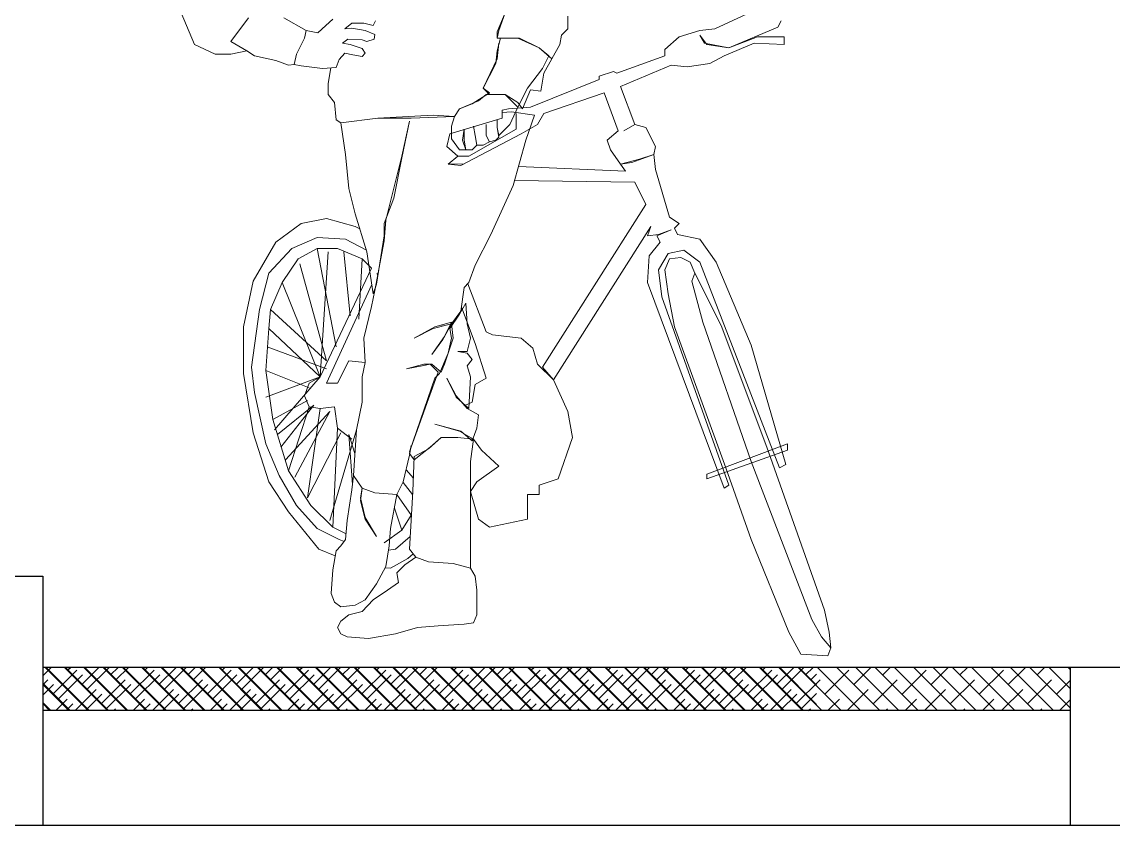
# Model space of a CAD drawing. Extents: x -1568 to -728, y -1287 to -990.
# Drawn here: x -1264.67 to -1257.05, y -1214.79 to -1209.18 of the extents above; entities that cross this region are included whole.
import ezdxf

# ---------------------------------------------------------------- set-up
doc = ezdxf.new("R2010")
doc.units = 0
doc.header["$LTSCALE"] = 5
doc.layers.get('0').update_dxf_attribs({"linetype": 'CONTINUOUS'})
doc.layers.add('fz', color=7, linetype='CONTINUOUS')
doc.layers.add('道路结构', color=7, linetype='CONTINUOUS')
doc.layers.add('标注', color=4, linetype='CONTINUOUS', lineweight=15)
doc.styles.get("Standard").update_dxf_attribs({"font": 'simplex1.shx', "width": 0.7, "bigfont": 'hztxt.shx'})

# ---------------------------------------------------------------- blocks, each defined once
blk = doc.blocks.new('单车')
at = {"color": 143, "linetype": 'Continuous'}
for p, q in [((-1441.0985, -1092.0835), (-1440.8117, -1092.2158)), ((-1439.7857, -1092.2158), (-1439.7857, -1092.1276)), ((-1439.3499, -1092.1055), (-1439.3058, -1092.2269)), ((-1439.2948, -1092.2379), (-1439.3499, -1092.1055)), ((-1437.0883, -1092.1055), (-1437.1821, -1092.3262)), ((-1441.253, -1092.2048), (-1441.2751, -1092.1607)), ((-1440.911, -1092.3482), (-1441.253, -1092.2048)), ((-1438.4452, -1092.1607), (-1438.4287, -1092.1938)), ((-1438.4287, -1092.1938), (-1438.3625, -1092.1772)), ((-1438.3625, -1092.1772), (-1438.2798, -1092.1772)), ((-1438.2798, -1092.1772), (-1438.2301, -1092.2158)), ((-1438.0977, -1092.1938), (-1438.1474, -1092.1497)), ((-1438.0426, -1092.2434), (-1438.0977, -1092.1938)), ((-1437.8054, -1092.1386), (-1437.9598, -1092.2269)), ((-1437.4358, -1092.3041), (-1437.5572, -1092.1386)), ((-1437.4358, -1092.3041), (-1437.5572, -1092.1386)), ((-1441.2971, -1092.271), (-1441.1096, -1092.271)), ((-1441.2971, -1092.3262), (-1441.2971, -1092.271)), ((-1441.1096, -1092.271), (-1440.911, -1092.3482)), ((-1440.8117, -1092.2158), (-1440.7069, -1092.2269)), ((-1440.7069, -1092.26), (-1440.7565, -1092.3262)), ((-1440.74, -1092.3151), (-1440.7069, -1092.26)), ((-1440.7069, -1092.2269), (-1440.5635, -1092.271)), ((-1440.5635, -1092.271), (-1440.4642, -1092.3593)), ((-1439.7416, -1092.26), (-1439.7857, -1092.2158)), ((-1439.7305, -1092.3262), (-1439.7416, -1092.26)), ((-1439.3058, -1092.2269), (-1439.2948, -1092.282)), ((-1439.2948, -1092.282), (-1439.2948, -1092.2379)), ((-1438.3735, -1092.2269), (-1438.4397, -1092.2545)), ((-1438.4397, -1092.2545), (-1438.4342, -1092.2876)), ((-1438.2798, -1092.2103), (-1438.3735, -1092.2269)), ((-1438.2301, -1092.2158), (-1438.2798, -1092.2103)), ((-1437.9598, -1092.2269), (-1438.0426, -1092.2434)), ((-1437.9598, -1092.2269), (-1437.9488, -1092.282)), ((-1437.9598, -1092.2269), (-1437.9598, -1092.2269)), ((-1437.9488, -1092.282), (-1437.9598, -1092.2269)), ((-1441.0875, -1092.3151), (-1441.2971, -1092.3262)), ((-1440.8779, -1092.4034), (-1441.0875, -1092.3151)), ((-1440.911, -1092.3482), (-1440.74, -1092.3151)), ((-1440.7565, -1092.3262), (-1440.911, -1092.3482)), ((-1439.6754, -1092.4255), (-1439.7305, -1092.3262)), ((-1439.5871, -1092.3482), (-1439.6754, -1092.4255)), ((-1439.6754, -1092.4255), (-1439.5871, -1092.3482)), ((-1439.5871, -1092.3482), (-1439.6533, -1092.4034)), ((-1439.4382, -1092.282), (-1439.5871, -1092.3482)), ((-1439.4382, -1092.282), (-1439.5871, -1092.3482)), ((-1439.5871, -1092.3482), (-1439.4492, -1092.282)), ((-1439.4492, -1092.282), (-1439.2948, -1092.282)), ((-1439.3168, -1092.282), (-1439.4382, -1092.282)), ((-1439.2948, -1092.282), (-1439.4382, -1092.282)), ((-1439.3168, -1092.282), (-1439.3168, -1092.282)), ((-1439.2948, -1092.3703), (-1439.3168, -1092.282)), ((-1439.3058, -1092.3151), (-1439.2948, -1092.4255)), ((-1439.2837, -1092.4586), (-1439.3058, -1092.3151)), ((-1438.4342, -1092.2876), (-1438.3846, -1092.3041)), ((-1438.3846, -1092.3041), (-1438.3515, -1092.2931)), ((-1438.3515, -1092.3537), (-1438.3735, -1092.3868)), ((-1438.3515, -1092.2931), (-1438.2522, -1092.2876)), ((-1438.2687, -1092.3262), (-1438.3515, -1092.3537)), ((-1438.2136, -1092.3151), (-1438.2687, -1092.3262)), ((-1438.2522, -1092.2876), (-1438.2136, -1092.3151)), ((-1437.9488, -1092.282), (-1437.8936, -1092.3924)), ((-1437.8936, -1092.3924), (-1437.9488, -1092.282)), ((-1437.5461, -1092.3703), (-1437.4358, -1092.3041)), ((-1437.5461, -1092.3703), (-1437.4358, -1092.3041)), ((-1437.1821, -1092.3262), (-1437.3255, -1092.3924)), ((-1440.7786, -1092.4586), (-1440.8779, -1092.4034)), ((-1440.4642, -1092.3593), (-1440.4642, -1092.4034)), ((-1440.4642, -1092.4034), (-1440.1277, -1092.5247)), ((-1439.6202, -1092.5247), (-1439.6754, -1092.4255)), ((-1439.6533, -1092.4034), (-1439.6092, -1092.4917)), ((-1439.2837, -1092.4586), (-1439.2948, -1092.3703)), ((-1439.2948, -1092.4255), (-1439.1955, -1092.6296)), ((-1438.3735, -1092.3868), (-1438.3515, -1092.4089)), ((-1438.3515, -1092.4089), (-1438.2853, -1092.3979)), ((-1438.2853, -1092.3979), (-1438.2301, -1092.3868)), ((-1438.2301, -1092.3868), (-1438.1915, -1092.431)), ((-1438.1915, -1092.431), (-1438.1694, -1092.4861)), ((-1437.8936, -1092.3924), (-1437.8771, -1092.4641)), ((-1437.8771, -1092.4641), (-1437.8936, -1092.3924)), ((-1437.7502, -1092.4365), (-1437.6013, -1092.4034)), ((-1437.6013, -1092.4034), (-1437.5461, -1092.3703)), ((-1437.4358, -1092.3924), (-1437.5461, -1092.3703)), ((-1437.3255, -1092.3924), (-1437.4358, -1092.3924)), ((-1440.6186, -1092.4806), (-1440.7786, -1092.4586)), ((-1440.5083, -1092.4696), (-1440.6186, -1092.4806)), ((-1440.1553, -1092.6185), (-1440.5083, -1092.4696)), ((-1439.6092, -1092.4917), (-1439.5044, -1092.6296)), ((-1439.1955, -1092.6296), (-1439.2837, -1092.4586)), ((-1439.1955, -1092.6296), (-1439.2837, -1092.4586)), ((-1438.1694, -1092.4861), (-1438.0757, -1092.4917)), ((-1438.1333, -1092.4883), (-1438.1143, -1092.5965)), ((-1438.0757, -1092.4917), (-1437.9267, -1092.4751)), ((-1437.9267, -1092.4751), (-1437.8771, -1092.4641)), ((-1437.8771, -1092.4641), (-1437.8385, -1092.4696)), ((-1437.8385, -1092.4696), (-1437.7502, -1092.4365)), ((-1440.1277, -1092.5247), (-1440.1056, -1092.5137)), ((-1440.1056, -1092.5137), (-1440.0064, -1092.5468)), ((-1440.0064, -1092.5468), (-1440.0064, -1092.5689)), ((-1440.0064, -1092.5689), (-1439.5264, -1092.7619)), ((-1439.5982, -1092.6516), (-1439.6202, -1092.5247)), ((-1440.2546, -1092.8833), (-1440.1553, -1092.6185)), ((-1439.5264, -1092.6406), (-1439.5982, -1092.6516)), ((-1439.4713, -1092.773), (-1439.5264, -1092.6406)), ((-1439.5044, -1092.6296), (-1439.4382, -1092.7619)), ((-1439.2396, -1092.6737), (-1439.1955, -1092.6296)), ((-1439.1955, -1092.6296), (-1439.2396, -1092.6737)), ((-1439.2396, -1092.6627), (-1439.1955, -1092.6296)), ((-1438.1143, -1092.5965), (-1438.1143, -1092.6737)), ((-1440.0394, -1092.6627), (-1440.1387, -1092.9274)), ((-1439.6202, -1092.8061), (-1440.0394, -1092.6627)), ((-1439.4382, -1092.7289), (-1439.4713, -1092.773)), ((-1439.4382, -1092.7619), (-1439.3499, -1092.6737)), ((-1439.4382, -1092.7619), (-1439.3499, -1092.6737)), ((-1439.3499, -1092.6737), (-1439.4382, -1092.7289)), ((-1439.3499, -1092.6737), (-1439.2396, -1092.6737)), ((-1439.3499, -1092.6737), (-1439.2396, -1092.6737)), ((-1439.2396, -1092.6737), (-1439.3499, -1092.6737)), ((-1439.1182, -1092.7399), (-1439.2396, -1092.6627)), ((-1439.2396, -1092.6737), (-1439.2175, -1092.6737)), ((-1439.2175, -1092.6737), (-1439.1624, -1092.7178)), ((-1439.2175, -1092.6737), (-1439.2175, -1092.6737)), ((-1439.1624, -1092.7178), (-1439.03, -1092.773)), ((-1438.1584, -1092.7289), (-1438.1694, -1092.8502)), ((-1438.1143, -1092.6737), (-1438.1584, -1092.7289)), ((-1439.5761, -1092.8833), (-1439.6202, -1092.8061)), ((-1439.394, -1092.795), (-1439.554, -1092.8171)), ((-1439.5264, -1092.7619), (-1439.372, -1092.773)), ((-1439.383, -1092.8833), (-1439.4382, -1092.7619)), ((-1439.4271, -1092.8061), (-1439.4271, -1092.9164)), ((-1439.4271, -1092.9164), (-1439.4271, -1092.8061)), ((-1439.3279, -1092.8006), (-1439.394, -1092.795)), ((-1439.372, -1092.773), (-1439.3279, -1092.784)), ((-1439.3279, -1092.784), (-1439.3279, -1092.8392)), ((-1439.03, -1092.773), (-1439.1182, -1092.7399)), ((-1439.03, -1092.773), (-1438.9969, -1092.8281)), ((-1438.9969, -1092.8281), (-1439.03, -1092.773)), ((-1440.3318, -1092.9054), (-1440.2546, -1092.8833)), ((-1440.1773, -1092.9274), (-1440.2546, -1092.8833)), ((-1440.2546, -1092.8833), (-1440.1773, -1092.9274)), ((-1439.4602, -1092.9495), (-1439.5761, -1092.8833)), ((-1439.554, -1092.8171), (-1439.4933, -1092.9936)), ((-1439.3058, -1092.9605), (-1439.383, -1092.8833)), ((-1439.3279, -1092.8392), (-1438.9638, -1092.9495)), ((-1439.2948, -1092.8502), (-1439.2948, -1092.9054)), ((-1439.2948, -1092.9054), (-1439.2948, -1092.8502)), ((-1439.2175, -1092.8833), (-1439.2175, -1092.9605)), ((-1439.2175, -1092.9605), (-1439.2175, -1092.8833)), ((-1438.8479, -1092.8171), (-1438.9969, -1092.8281)), ((-1438.6935, -1092.8392), (-1438.9969, -1092.8281)), ((-1438.9969, -1092.8281), (-1438.9748, -1092.8943)), ((-1438.4618, -1092.8392), (-1438.8479, -1092.8171)), ((-1438.4618, -1092.8392), (-1438.6935, -1092.8392)), ((-1438.6824, -1092.8612), (-1438.6273, -1093.115)), ((-1438.6273, -1093.104), (-1438.6824, -1092.8612)), ((-1438.2025, -1092.8723), (-1438.4618, -1092.8392)), ((-1438.2025, -1092.8723), (-1438.4618, -1092.8392)), ((-1438.2356, -1093.0929), (-1438.2025, -1092.8723)), ((-1438.1694, -1092.8502), (-1438.2025, -1092.8723)), ((-1438.2025, -1092.8723), (-1438.2025, -1092.8723)), ((-1440.398, -1093.0378), (-1440.3318, -1092.9054)), ((-1440.1387, -1092.9274), (-1440.0615, -1092.9936)), ((-1439.041, -1093.1702), (-1439.4602, -1092.9495)), ((-1439.4271, -1092.9164), (-1439.0962, -1093.104)), ((-1439.0962, -1093.104), (-1439.4271, -1092.9164)), ((-1439.2948, -1092.9054), (-1439.3058, -1092.9605)), ((-1439.3058, -1092.9716), (-1439.2948, -1092.9054)), ((-1439.2175, -1092.9605), (-1439.2396, -1093.0047)), ((-1439.2396, -1093.0047), (-1439.2175, -1092.9605)), ((-1439.1403, -1092.9605), (-1439.1513, -1093.0267)), ((-1439.1513, -1093.0267), (-1439.1403, -1092.9605)), ((-1439.1293, -1092.8943), (-1439.1403, -1092.9605)), ((-1439.1403, -1092.9605), (-1439.1293, -1092.8943)), ((-1439.0631, -1092.9164), (-1439.0631, -1092.9936)), ((-1439.052, -1092.9936), (-1439.0631, -1092.9164)), ((-1438.9748, -1092.8943), (-1438.9748, -1092.9826)), ((-1438.9638, -1092.9495), (-1438.9417, -1093.0378)), ((-1440.387, -1093.0929), (-1440.398, -1093.0378)), ((-1440.0615, -1092.9936), (-1440.0836, -1093.0598)), ((-1439.4933, -1092.9936), (-1439.4051, -1093.3081)), ((-1439.2837, -1092.9936), (-1439.3058, -1092.9716)), ((-1439.2396, -1093.0047), (-1439.2837, -1092.9936)), ((-1439.1955, -1093.0267), (-1439.2396, -1093.0047)), ((-1439.1513, -1093.0267), (-1439.1955, -1093.0267)), ((-1439.1182, -1093.0598), (-1439.1513, -1093.0267)), ((-1439.0631, -1092.9936), (-1439.0741, -1093.0598)), ((-1439.0741, -1093.0598), (-1439.052, -1092.9936)), ((-1438.9748, -1092.9826), (-1439.03, -1093.0598)), ((-1438.9417, -1093.0378), (-1439.0189, -1093.104)), ((-1440.398, -1093.1977), (-1440.387, -1093.0929)), ((-1440.2325, -1093.1481), (-1440.387, -1093.0929)), ((-1440.387, -1093.0929), (-1440.2877, -1093.126)), ((-1440.0836, -1093.0598), (-1440.1553, -1093.1591)), ((-1439.0741, -1093.0598), (-1439.1182, -1093.0598)), ((-1439.0962, -1093.104), (-1439.0189, -1093.104)), ((-1439.0189, -1093.104), (-1439.0962, -1093.104)), ((-1439.03, -1093.0598), (-1439.0741, -1093.0598)), ((-1439.0189, -1093.104), (-1438.9527, -1093.1591)), ((-1438.517, -1093.5508), (-1438.6273, -1093.104)), ((-1438.6273, -1093.115), (-1438.5721, -1093.3963)), ((-1438.2577, -1093.3301), (-1438.2356, -1093.0929)), ((-1440.2877, -1093.126), (-1440.1553, -1093.1591)), ((-1440.1553, -1093.1591), (-1440.2325, -1093.1481)), ((-1440.1553, -1093.1591), (-1440.1884, -1093.2088)), ((-1440.1884, -1093.2088), (-1439.4418, -1093.1773)), ((-1440.1553, -1093.1591), (-1440.1553, -1093.1591)), ((-1439.0581, -1093.1611), (-1438.9555, -1093.1568)), ((-1438.9527, -1093.1591), (-1439.041, -1093.1702)), ((-1440.4973, -1093.5287), (-1440.398, -1093.1977)), ((-1440.2546, -1093.286), (-1440.3318, -1093.4405)), ((-1439.4148, -1093.2732), (-1440.2546, -1093.286)), ((-1439.4051, -1093.3081), (-1439.2506, -1093.6501)), ((-1438.3018, -1093.5066), (-1438.2577, -1093.3301)), ((-1438.5721, -1093.3963), (-1438.5059, -1093.5728)), ((-1440.3318, -1093.4405), (-1439.6092, -1094.5768)), ((-1440.5635, -1093.5728), (-1440.4973, -1093.5287)), ((-1440.5304, -1093.6059), (-1440.5635, -1093.5728)), ((-1438.5059, -1093.6942), (-1438.517, -1093.5508)), ((-1438.5059, -1093.5728), (-1438.5059, -1093.6611)), ((-1438.3846, -1093.7714), (-1438.3018, -1093.5066)), ((-1438.1032, -1093.5397), (-1438.3018, -1093.5949)), ((-1437.9267, -1093.5728), (-1438.1032, -1093.5397)), ((-1437.7502, -1093.7052), (-1437.9267, -1093.5728)), ((-1440.7069, -1093.6832), (-1440.5524, -1093.6501)), ((-1440.5524, -1093.6501), (-1440.5304, -1093.6059)), ((-1440.5083, -1093.617), (-1440.409, -1093.6611)), ((-1440.4201, -1093.6501), (-1440.5083, -1093.617)), ((-1440.3428, -1093.6611), (-1440.4201, -1093.6501)), ((-1439.6864, -1094.665), (-1440.3649, -1093.5949)), ((-1440.3649, -1093.5949), (-1440.3428, -1093.6611)), ((-1439.2506, -1093.6501), (-1439.1403, -1093.8652)), ((-1438.3018, -1093.5949), (-1438.3343, -1093.6106)), ((-1440.8227, -1093.8431), (-1440.7069, -1093.6832)), ((-1440.409, -1093.6611), (-1440.4311, -1093.7052)), ((-1440.4311, -1093.7052), (-1440.3539, -1093.799)), ((-1438.5059, -1093.6611), (-1438.4508, -1093.9976)), ((-1438.4397, -1094.0417), (-1438.5059, -1093.6942)), ((-1438.3813, -1093.7611), (-1438.2356, -1093.6832)), ((-1438.2356, -1093.6832), (-1438.0371, -1093.6721)), ((-1438.0371, -1093.6721), (-1437.8605, -1093.7494)), ((-1437.5903, -1093.9755), (-1437.7502, -1093.7052)), ((-1440.5966, -1093.7604), (-1440.7069, -1093.8431)), ((-1440.4862, -1093.7825), (-1440.5966, -1093.7604)), ((-1440.4201, -1093.8983), (-1440.4862, -1093.7825)), ((-1440.3539, -1093.799), (-1440.3428, -1093.9866)), ((-1438.4287, -1094.0638), (-1438.3846, -1093.7714)), ((-1438.3515, -1093.8211), (-1438.1805, -1093.7494)), ((-1438.2246, -1093.7714), (-1438.2687, -1094.2182)), ((-1438.1805, -1093.7494), (-1438.0371, -1093.7494)), ((-1438.0371, -1093.7494), (-1438.1694, -1094.4334)), ((-1438.1143, -1093.7714), (-1438.0591, -1094.643)), ((-1438.0371, -1093.7494), (-1437.9047, -1093.8211)), ((-1437.8605, -1093.7494), (-1437.7006, -1093.9204)), ((-1440.7069, -1093.8431), (-1441.264, -1095.2773)), ((-1441.0654, -1094.4223), (-1440.8227, -1093.8431)), ((-1440.6407, -1093.8431), (-1440.6738, -1093.9204)), ((-1440.5745, -1093.81), (-1440.6407, -1093.8431)), ((-1440.4973, -1093.8211), (-1440.5745, -1093.81)), ((-1440.4642, -1093.8983), (-1440.4973, -1093.8211)), ((-1439.1403, -1093.8652), (-1439.0962, -1093.9866)), ((-1438.4159, -1093.8854), (-1438.3515, -1093.8211)), ((-1438.3515, -1093.8211), (-1438.3294, -1094.2403)), ((-1437.9157, -1093.8542), (-1438.1032, -1094.5326)), ((-1437.9047, -1093.8211), (-1437.7943, -1093.9866)), ((-1440.6738, -1093.9204), (-1440.8558, -1094.2844)), ((-1440.6738, -1093.9204), (-1440.6738, -1093.9204)), ((-1440.6517, -1093.9755), (-1440.6738, -1093.9204)), ((-1440.6738, -1093.9204), (-1440.6517, -1093.9755)), ((-1440.4862, -1094.0638), (-1440.4642, -1093.8983)), ((-1440.4421, -1094.0859), (-1440.4201, -1093.8983)), ((-1438.4617, -1093.9312), (-1438.4535, -1093.923)), ((-1438.4159, -1093.8854), (-1438.0591, -1094.643)), ((-1437.7006, -1093.9204), (-1437.6344, -1094.1741)), ((-1440.3428, -1093.9866), (-1440.8779, -1095.4208)), ((-1440.729, -1094.2624), (-1440.6517, -1093.9755)), ((-1440.6517, -1093.9755), (-1440.729, -1094.2624)), ((-1439.2175, -1094.3286), (-1439.0879, -1093.9949)), ((-1439.0962, -1093.9866), (-1439.0631, -1094.0197)), ((-1439.0631, -1094.0197), (-1439.041, -1094.1851)), ((-1438.4508, -1093.9976), (-1438.4287, -1094.0638)), ((-1438.1032, -1094.6871), (-1438.4189, -1093.9985)), ((-1437.7943, -1093.9866), (-1438.0591, -1094.643)), ((-1437.7943, -1093.9866), (-1437.7116, -1094.1741)), ((-1437.5241, -1094.2955), (-1437.5903, -1093.9755)), ((-1440.911, -1095.3987), (-1440.4421, -1094.0859)), ((-1440.5304, -1094.2955), (-1440.4862, -1094.0638)), ((-1438.4177, -1094.152), (-1438.4397, -1094.0417)), ((-1439.0448, -1094.1567), (-1439.1403, -1094.4113)), ((-1439.0741, -1094.13), (-1439.0851, -1094.2734)), ((-1439.03, -1094.2072), (-1439.0741, -1094.13)), ((-1439.041, -1094.1851), (-1438.9748, -1094.2734)), ((-1438.3625, -1094.3727), (-1438.4177, -1094.152)), ((-1437.7116, -1094.1741), (-1438.1032, -1094.5326)), ((-1437.7116, -1094.1741), (-1437.7006, -1094.3065)), ((-1437.6344, -1094.1741), (-1437.5792, -1094.5768)), ((-1438.9638, -1094.3065), (-1439.03, -1094.2072)), ((-1440.8558, -1094.2844), (-1441.1758, -1095.1339)), ((-1441.0654, -1095.2332), (-1440.729, -1094.2624)), ((-1440.729, -1094.2624), (-1441.0654, -1095.2332)), ((-1440.8889, -1095.2773), (-1440.5304, -1094.2955)), ((-1439.2617, -1094.3506), (-1439.2175, -1094.3286)), ((-1439.0851, -1094.2734), (-1439.1072, -1094.3727)), ((-1438.9748, -1094.2734), (-1438.9858, -1094.3727)), ((-1438.9748, -1094.2624), (-1438.9252, -1094.3617)), ((-1438.859, -1094.2955), (-1438.9748, -1094.2624)), ((-1438.9748, -1094.2734), (-1438.8479, -1094.3065)), ((-1438.9141, -1094.3837), (-1438.9748, -1094.2734)), ((-1438.9748, -1094.3727), (-1438.9638, -1094.3065)), ((-1438.908, -1094.2814), (-1438.91, -1094.2903)), ((-1438.7155, -1094.3727), (-1438.859, -1094.2955)), ((-1438.8479, -1094.3065), (-1438.7155, -1094.3727)), ((-1437.7006, -1094.3065), (-1438.0591, -1094.643)), ((-1437.7006, -1094.3065), (-1437.6785, -1094.5988)), ((-1437.5241, -1094.6209), (-1437.5241, -1094.2955)), ((-1439.543, -1094.4444), (-1439.4602, -1094.3727)), ((-1439.4602, -1094.3727), (-1439.2617, -1094.3506)), ((-1439.1403, -1094.4113), (-1439.2175, -1094.654)), ((-1439.1072, -1094.3727), (-1439.0851, -1094.4665)), ((-1438.9858, -1094.3727), (-1438.9252, -1094.5547)), ((-1438.9527, -1094.4775), (-1438.9748, -1094.3727)), ((-1438.926, -1094.3601), (-1438.9263, -1094.3616)), ((-1438.9252, -1094.3617), (-1438.8369, -1094.4885)), ((-1438.8369, -1094.4885), (-1438.9141, -1094.3837)), ((-1438.3735, -1094.5437), (-1438.3625, -1094.3727)), ((-1441.3082, -1095.2553), (-1441.0654, -1094.4223)), ((-1439.5761, -1094.5547), (-1439.543, -1094.4444)), ((-1439.0851, -1094.4775), (-1439.1182, -1094.5216)), ((-1439.0189, -1094.4665), (-1439.0851, -1094.4775)), ((-1439.0851, -1094.4665), (-1439.0189, -1094.4665)), ((-1438.952, -1094.4742), (-1438.9527, -1094.4775)), ((-1438.8921, -1094.6209), (-1438.9527, -1094.4775)), ((-1437.6895, -1094.4334), (-1438.1032, -1094.5878)), ((-1439.6864, -1094.665), (-1439.5761, -1094.5547)), ((-1439.1182, -1094.5216), (-1439.0851, -1094.5657)), ((-1439.0851, -1094.5657), (-1439.1072, -1094.643)), ((-1438.9252, -1094.5547), (-1438.9031, -1094.6099)), ((-1438.9031, -1094.6099), (-1438.8369, -1094.5547)), ((-1438.8259, -1094.5547), (-1438.881, -1094.6099)), ((-1438.8369, -1094.5547), (-1438.7817, -1094.5547)), ((-1438.7707, -1094.5657), (-1438.8259, -1094.5547)), ((-1438.7817, -1094.5547), (-1438.6604, -1094.5878)), ((-1438.6604, -1094.5878), (-1438.7707, -1094.5657)), ((-1438.3735, -1094.5437), (-1438.2577, -1094.5326)), ((-1438.3515, -1094.643), (-1438.3735, -1094.5437)), ((-1438.2577, -1094.5326), (-1438.1805, -1094.6871)), ((-1439.6092, -1094.5768), (-1439.6864, -1094.665)), ((-1438.859, -1094.654), (-1438.8921, -1094.6209)), ((-1438.881, -1094.6099), (-1438.8148, -1094.7974)), ((-1437.6785, -1094.5988), (-1437.9819, -1094.7202)), ((-1437.6785, -1094.5988), (-1437.7282, -1094.9408)), ((-1437.5792, -1094.5768), (-1437.6013, -1094.7533)), ((-1437.5903, -1095.0346), (-1437.5241, -1094.6209)), ((-1439.7857, -1094.8857), (-1439.6864, -1094.665)), ((-1439.2175, -1094.654), (-1439.1403, -1094.6981)), ((-1439.1403, -1094.6981), (-1439.1182, -1094.8195)), ((-1439.1072, -1094.643), (-1439.0962, -1094.8636)), ((-1438.9417, -1094.654), (-1439.0079, -1094.7754)), ((-1439.0079, -1094.7864), (-1438.9417, -1094.654)), ((-1438.6824, -1095.167), (-1438.859, -1094.654)), ((-1438.3515, -1094.8195), (-1438.3515, -1094.643)), ((-1438.1805, -1094.6871), (-1438.1032, -1094.6871)), ((-1437.7392, -1095.0126), (-1438.0591, -1094.643)), ((-1437.6785, -1094.7864), (-1438.0591, -1094.643)), ((-1438.0591, -1094.643), (-1437.9819, -1094.6871)), ((-1437.9819, -1094.6871), (-1437.9488, -1094.7754)), ((-1439.0962, -1094.8636), (-1439.0079, -1094.7864)), ((-1439.0079, -1094.7754), (-1439.0851, -1094.8636)), ((-1437.9488, -1094.7754), (-1437.9819, -1094.8526)), ((-1437.6013, -1094.7533), (-1437.6785, -1095.1119)), ((-1439.0851, -1094.8636), (-1439.1624, -1094.9078)), ((-1439.1182, -1094.8195), (-1439.0683, -1094.8445)), ((-1438.8148, -1094.7974), (-1438.6824, -1095.167)), ((-1438.3129, -1095.0126), (-1438.3515, -1094.8195)), ((-1438.1584, -1094.8526), (-1438.1805, -1095.0015)), ((-1438.0591, -1094.8636), (-1438.1584, -1094.8526)), ((-1437.9819, -1094.8526), (-1438.0591, -1094.8636)), ((-1437.9709, -1095.487), (-1438.0591, -1094.8636)), ((-1437.7613, -1095.0457), (-1438.015, -1094.8416)), ((-1437.7833, -1095.1339), (-1438.015, -1094.8416)), ((-1437.8385, -1095.2994), (-1437.9819, -1094.8526)), ((-1437.7282, -1094.9408), (-1437.9709, -1094.8085)), ((-1439.8188, -1095.0677), (-1439.7857, -1094.8857)), ((-1439.1624, -1094.9078), (-1439.1513, -1095.0015)), ((-1437.8826, -1095.3435), (-1438.1253, -1094.8857)), ((-1437.8164, -1095.2222), (-1438.1253, -1094.8857)), ((-1437.7282, -1094.9408), (-1437.8385, -1095.2994)), ((-1439.1513, -1095.0015), (-1439.1182, -1095.0898)), ((-1439.041, -1095.0236), (-1438.859, -1094.9739)), ((-1438.859, -1094.9739), (-1439.03, -1095.0236)), ((-1438.1253, -1095.6469), (-1438.3129, -1095.0126)), ((-1438.2908, -1095.3325), (-1438.3129, -1095.0126)), ((-1438.1805, -1095.0015), (-1438.2798, -1095.0788)), ((-1438.1474, -1095.6911), (-1438.1805, -1095.0015)), ((-1439.7195, -1095.3546), (-1439.8188, -1095.0677)), ((-1439.1293, -1095.0788), (-1439.1844, -1095.156)), ((-1439.03, -1095.0236), (-1439.1293, -1095.0788)), ((-1439.0189, -1095.0677), (-1439.1293, -1095.0788)), ((-1439.1293, -1095.0788), (-1439.1072, -1095.2332)), ((-1439.1182, -1095.0898), (-1439.041, -1095.0236)), ((-1439.0189, -1095.0677), (-1438.9031, -1095.0677)), ((-1438.9031, -1095.0677), (-1439.0189, -1095.0677)), ((-1438.9031, -1095.0677), (-1438.8259, -1095.1339)), ((-1438.8148, -1095.145), (-1438.9031, -1095.0677)), ((-1438.3014, -1095.1787), (-1438.2577, -1095.0457)), ((-1438.2839, -1095.3944), (-1438.2577, -1095.0457)), ((-1437.9709, -1095.487), (-1438.2025, -1095.0346)), ((-1437.7006, -1095.3766), (-1437.5903, -1095.0346)), ((-1441.1758, -1095.1339), (-1441.5785, -1096.2703)), ((-1441.3192, -1095.1119), (-1440.7565, -1095.3215)), ((-1441.3192, -1095.1119), (-1441.3192, -1095.1119)), ((-1441.3192, -1095.156), (-1441.3192, -1095.1119)), ((-1440.7565, -1095.3546), (-1441.3192, -1095.156)), ((-1439.1844, -1095.156), (-1439.3058, -1095.2663)), ((-1438.8259, -1095.1339), (-1438.7155, -1095.2222)), ((-1438.7155, -1095.2001), (-1438.8148, -1095.145)), ((-1438.6935, -1095.1229), (-1438.6824, -1095.1891)), ((-1438.6824, -1095.178), (-1438.6935, -1095.1229)), ((-1437.6785, -1095.1119), (-1437.7723, -1095.3325)), ((-1441.4902, -1096.3365), (-1441.0654, -1095.2332)), ((-1441.0654, -1095.2332), (-1441.4902, -1096.3365)), ((-1439.1072, -1095.2332), (-1439.1072, -1095.9779)), ((-1438.7155, -1095.2222), (-1438.6824, -1095.178)), ((-1438.7045, -1095.4428), (-1438.7155, -1095.2001)), ((-1438.6824, -1095.1891), (-1438.6383, -1095.3766)), ((-1441.264, -1095.2773), (-1441.3082, -1095.2553)), ((-1441.0654, -1095.7793), (-1440.8889, -1095.2773)), ((-1440.7565, -1095.3215), (-1440.7565, -1095.3546)), ((-1439.3058, -1095.2663), (-1439.1513, -1095.3766)), ((-1438.6582, -1095.2924), (-1438.7087, -1095.3508)), ((-1437.8385, -1095.2994), (-1437.9929, -1095.5421)), ((-1440.8779, -1095.4208), (-1440.911, -1095.3987)), ((-1439.5871, -1095.3987), (-1439.7195, -1095.3546)), ((-1439.5871, -1095.4649), (-1439.5871, -1095.3987)), ((-1439.1513, -1095.3766), (-1439.1072, -1095.4428)), ((-1438.7034, -1095.4635), (-1438.6366, -1095.38)), ((-1438.6383, -1095.3766), (-1438.5942, -1095.4649)), ((-1438.2908, -1095.3325), (-1438.3515, -1095.4208)), ((-1438.3515, -1095.4208), (-1438.2908, -1095.3325)), ((-1438.2908, -1095.3325), (-1438.2908, -1095.3325)), ((-1438.2798, -1095.4318), (-1438.2908, -1095.3325)), ((-1437.7723, -1095.3325), (-1437.8936, -1095.5421)), ((-1437.8385, -1095.5863), (-1437.7006, -1095.3766)), ((-1439.5044, -1095.4649), (-1439.5871, -1095.4649)), ((-1439.5044, -1095.6359), (-1439.5044, -1095.4649)), ((-1439.1072, -1095.4428), (-1439.1624, -1095.6359)), ((-1438.6824, -1095.8455), (-1438.7045, -1095.4428)), ((-1438.5944, -1095.4645), (-1438.6953, -1095.6114)), ((-1438.4397, -1095.4539), (-1438.5942, -1095.4649)), ((-1438.5942, -1095.4649), (-1438.4397, -1095.4539)), ((-1438.5942, -1095.4649), (-1438.5501, -1095.7021)), ((-1438.3515, -1095.4208), (-1438.4397, -1095.4539)), ((-1438.4397, -1095.4539), (-1438.3515, -1095.4208)), ((-1438.3404, -1095.487), (-1438.3515, -1095.4208)), ((-1438.3515, -1095.4208), (-1438.3404, -1095.509)), ((-1438.2467, -1095.6469), (-1438.2798, -1095.4318)), ((-1438.3735, -1095.6249), (-1438.3404, -1095.487)), ((-1438.3404, -1095.509), (-1438.3735, -1095.6359)), ((-1437.9929, -1095.5421), (-1438.1474, -1095.6911)), ((-1437.8936, -1095.5421), (-1438.0371, -1095.7021)), ((-1438.6273, -1095.7131), (-1438.6932, -1095.6083)), ((-1438.6273, -1095.7131), (-1438.5766, -1095.5597)), ((-1438.4508, -1095.7573), (-1438.3735, -1095.6249)), ((-1438.0481, -1095.8455), (-1437.8385, -1095.5863)), ((-1439.2396, -1095.6911), (-1439.5044, -1095.6359)), ((-1439.1624, -1095.6359), (-1439.2396, -1095.6911)), ((-1438.5501, -1095.7021), (-1438.539, -1095.8235)), ((-1438.3735, -1095.6359), (-1438.4508, -1095.7573)), ((-1438.2356, -1095.7793), (-1438.2467, -1095.6469)), ((-1438.1474, -1095.6911), (-1438.2389, -1095.7399)), ((-1438.0371, -1095.7021), (-1438.1915, -1095.7793)), ((-1441.3302, -1096.4247), (-1441.0654, -1095.7793)), ((-1438.5832, -1095.8455), (-1438.6873, -1095.7562)), ((-1438.5059, -1095.8014), (-1438.6273, -1095.7131)), ((-1438.2025, -1095.8235), (-1438.2356, -1095.7793)), ((-1438.1915, -1095.7793), (-1438.2253, -1095.7932)), ((-1438.7266, -1095.9007), (-1438.6824, -1095.8455)), ((-1438.5347, -1095.8516), (-1438.5832, -1095.8455)), ((-1438.539, -1095.8235), (-1438.517, -1095.9669)), ((-1438.1694, -1095.8566), (-1438.2025, -1095.8235)), ((-1438.1474, -1095.9889), (-1438.1694, -1095.8566)), ((-1438.1636, -1095.8917), (-1438.0481, -1095.8455)), ((-1438.9858, -1095.9448), (-1438.8148, -1095.9338)), ((-1438.9858, -1095.9448), (-1438.8148, -1095.9338)), ((-1438.8148, -1095.9338), (-1438.7266, -1095.9007)), ((-1438.8148, -1095.9338), (-1438.7266, -1095.9007)), ((-1438.7266, -1095.9007), (-1438.7266, -1095.9007)), ((-1438.7266, -1095.9007), (-1438.6493, -1095.9558)), ((-1438.7081, -1095.8776), (-1438.6714, -1095.9117)), ((-1438.6714, -1095.9117), (-1438.5501, -1095.9779)), ((-1439.1403, -1096.0331), (-1439.1072, -1095.9779)), ((-1439.1072, -1095.9779), (-1438.9858, -1095.9448)), ((-1439.1072, -1095.9779), (-1438.9858, -1095.9448)), ((-1438.6493, -1095.9558), (-1438.5942, -1096.011)), ((-1438.5942, -1096.011), (-1438.6052, -1096.0772)), ((-1438.5501, -1095.9779), (-1438.5121, -1095.9758)), ((-1438.517, -1095.9669), (-1438.4508, -1096.0882)), ((-1438.1363, -1096.1544), (-1438.1474, -1095.9889)), ((-1439.1513, -1096.1324), (-1439.1403, -1096.0331)), ((-1438.6052, -1096.0772), (-1438.528, -1096.1324)), ((-1438.4508, -1096.0882), (-1438.3735, -1096.1986)), ((-1439.1513, -1096.3034), (-1439.1513, -1096.1324)), ((-1438.528, -1096.1324), (-1438.4287, -1096.1986)), ((-1438.1584, -1096.2151), (-1438.1363, -1096.1544)), ((-1438.4287, -1096.1986), (-1438.3515, -1096.2813)), ((-1438.3735, -1096.1986), (-1438.3018, -1096.2372)), ((-1438.3018, -1096.2372), (-1438.2025, -1096.2482)), ((-1438.2025, -1096.2482), (-1438.1584, -1096.2151)), ((-1441.5785, -1096.2703), (-1441.6116, -1096.4247)), ((-1439.1293, -1096.3585), (-1439.1513, -1096.3034)), ((-1438.3515, -1096.2813), (-1438.2577, -1096.3034)), ((-1438.2577, -1096.3034), (-1438.2025, -1096.3475)), ((-1441.5564, -1096.4578), (-1441.4902, -1096.3365)), ((-1441.4902, -1096.3365), (-1441.5564, -1096.4578)), ((-1439.0631, -1096.3696), (-1439.1293, -1096.3585)), ((-1438.881, -1096.3806), (-1439.0631, -1096.3696)), ((-1438.7376, -1096.3916), (-1438.881, -1096.3806)), ((-1438.5832, -1096.4358), (-1438.7376, -1096.3916)), ((-1438.2025, -1096.3475), (-1438.1805, -1096.3916)), ((-1438.1805, -1096.3916), (-1438.2025, -1096.4358)), ((-1441.6116, -1096.4247), (-1441.6226, -1096.535)), ((-1441.6226, -1096.535), (-1441.5564, -1096.4578)), ((-1441.5564, -1096.4578), (-1441.6226, -1096.535)), ((-1441.413, -1096.5792), (-1441.3302, -1096.4247)), ((-1438.3956, -1096.4688), (-1438.5832, -1096.4358)), ((-1438.2467, -1096.4578), (-1438.3956, -1096.4688)), ((-1438.2025, -1096.4358), (-1438.2467, -1096.4578)), ((-1441.6226, -1096.535), (-1441.6005, -1096.5902)), ((-1441.6005, -1096.5902), (-1441.413, -1096.5792))]:
    blk.add_line(p, q, dxfattribs=at)
at = {"color": 143, "width": 0.8, "flags": 9}
for tag in ['YSIZE', 'XSIZE']:
    blk.add_attdef(tag, (-1438.3956, -1096.4688), '', height=0.00181, dxfattribs=at)

msp = doc.modelspace()

# ---------------------------------------------------------------- hatches: boundary and pattern name
at = {"layer": 'fz'}
h = msp.add_hatch(dxfattribs=at)
h.set_pattern_fill('ANSI38', color=256, scale=0.03, style=0)
h.set_pattern_definition([(135.0000000004, (941007.14782, -2580714.75218), (0.0673519209076, 0.0673519209085), []), (45.0000000004, (941007.14782, -2580714.75218), (0.2020557627236, 0.0673519209094), [0.238125, -0.142875])])
h.paths.add_polyline_path([(-1259.1189, -1213.68642), (-1259.1189, -1213.98642), (-1264.5189, -1213.98642), (-1264.5189, -1213.68642)])
h = msp.add_hatch(dxfattribs=at)
h.set_pattern_fill('ANSI38', color=256, scale=0.03, style=0)
h.set_pattern_definition([(135, (-2701.53779, -115.96969), (0.067351921, 0.067351921), []), (45, (-2701.53779, -115.96969), (0.2020557627, 0.067351921), [0.238125, -0.142875])])
h.paths.add_polyline_path([(-1257.34958, -1213.98642), (-1264.5189, -1213.98642), (-1264.5189, -1213.68642), (-1257.34958, -1213.68642)])

# ---------------------------------------------------------------- linework, layer by layer
for p, q in [((-1283.49612, -1213.05047), (-1264.5189, -1213.05047)), ((-1240.7689, -1213.68642), (-1264.5189, -1213.68642)), ((-1259.1189, -1213.98642), (-1264.5189, -1213.98642)), ((-1257.34958, -1213.98642), (-1264.5189, -1213.98642))]:
    msp.add_line(p, q)
at = {"layer": '道路结构'}
for p, q in [((-1264.5189, -1213.05047), (-1264.5189, -1214.78642)), ((-1257.34958, -1213.68833), (-1257.34958, -1214.78642)), ((-1265.1189, -1214.78642), (-1264.5189, -1214.78642)), ((-1264.5189, -1214.78642), (-1251.7691, -1214.78642))]:
    msp.add_line(p, q, dxfattribs=at)

# ---------------------------------------------------------------- block references
at = {"layer": '标注', "xscale": -1, "rotation": 7.274181257344026e-12}
msp.add_blockref('单车', (-2700.64206, -117.01541), dxfattribs=at)

doc.saveas('drawing.dxf')
